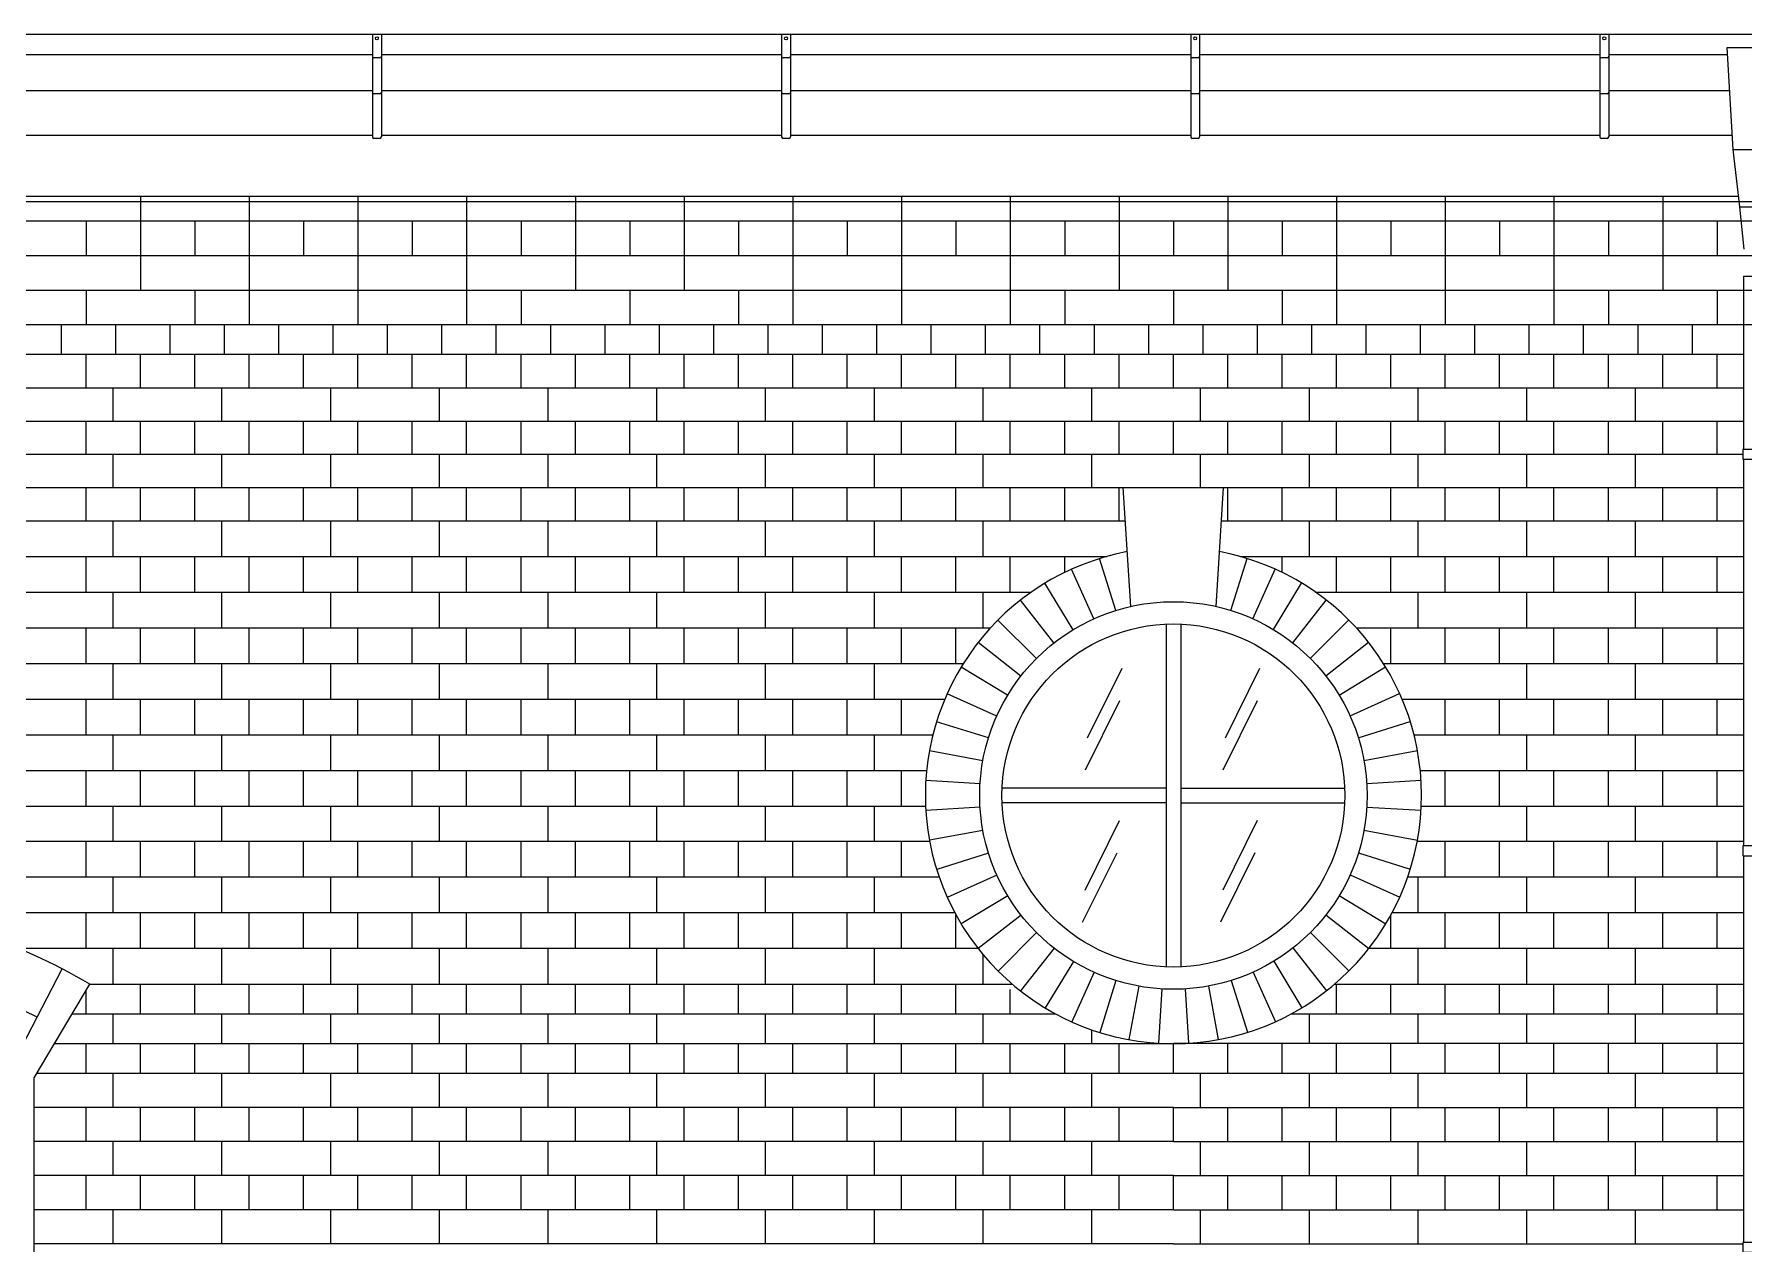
# Model space of a CAD drawing. Extents: x 138805 to 172445, y -129942 to -106182.
# Drawn here: x 159675 to 163134, y -118910 to -116463 of the extents above; entities that cross this region are included whole.
import ezdxf

# ---------------------------------------------------------------- set-up
doc = ezdxf.new("R2010")
doc.units = 0
doc.header["$LTSCALE"] = 50
doc.header["$MEASUREMENT"] = 0
for name, color, linetype in [('ele-3', 6, 'CONTINUOUS'), ('h', 5, 'CONTINUOUS'), ('HAT', 5, 'CONTINUOUS'), ('HATCH', 5, 'CONTINUOUS'), ('W-1', 3, 'CONTINUOUS'), ('WID', 4, 'CONTINUOUS')]:
    doc.layers.add(name, color=color, linetype=linetype)

msp = doc.modelspace()

# ---------------------------------------------------------------- linework, layer by layer
at = {"layer": 'ele-3'}
for p, q in [((163133.4, -116952.4), (163133.4, -117302.9)), ((163133.4, -116952.4), (163208.4, -116952.4)), ((157030.3, -117178.5), (163133.4, -117178.5)), ((157030.3, -117245.7), (163133.4, -117245.7)), ((157030.3, -117312.9), (163133.4, -117312.9)), ((163133.4, -117322.9), (163133.4, -118104.8)), ((157030.3, -117380.1), (161878.7, -117380.1)), ((162081.9, -117380.1), (163133.4, -117380.1)), ((157030.3, -117447.3), (161883.1, -117447.3)), ((162077.6, -117447.3), (163133.4, -117447.3)), ((163133.4, -118124.8), (163133.4, -118906.8)), ((159787.9, -118384.7), (161654.7, -118384.7)), ((162306, -118384.7), (163133.4, -118384.7)), ((159752.2, -118444.7), (161742.4, -118444.7)), ((162218.3, -118444.7), (163133.4, -118444.7)), ((159716.4, -118504.7), (161980.3, -118504.7)), ((163133.4, -118504.7), (161980.3, -118504.7)), ((159680.7, -118564.7), (161980.3, -118564.7)), ((161980.3, -118564.7), (163133.4, -118564.7))]:
    msp.add_line(p, q, dxfattribs=at)
for points in [[(159730.3, -117111.3), (159730.3, -117051.3)], [(159840.3, -117111.3), (159840.3, -117051.3)], [(159950.3, -117111.3), (159950.3, -117051.3)], [(160060.3, -117111.3), (160060.3, -117051.3)], [(160170.3, -117111.3), (160170.3, -117051.3)], [(160280.3, -117111.3), (160280.3, -117051.3)], [(160390.3, -117111.3), (160390.3, -117051.3)], [(160500.3, -117111.3), (160500.3, -117051.3)], [(160610.3, -117111.3), (160610.3, -117051.3)], [(160720.3, -117111.3), (160720.3, -117051.3)], [(160830.3, -117111.3), (160830.3, -117051.3)], [(160940.3, -117111.3), (160940.3, -117051.3)], [(161050.3, -117111.3), (161050.3, -117051.3)], [(161160.3, -117111.3), (161160.3, -117051.3)], [(161270.3, -117111.3), (161270.3, -117051.3)], [(161380.3, -117111.3), (161380.3, -117051.3)], [(161490.3, -117111.3), (161490.3, -117051.3)], [(161600.3, -117111.3), (161600.3, -117051.3)], [(161710.3, -117111.3), (161710.3, -117051.3)], [(161820.3, -117111.3), (161820.3, -117051.3)], [(161930.3, -117111.3), (161930.3, -117051.3)], [(162040.3, -117111.3), (162040.3, -117051.3)], [(162150.3, -117111.3), (162150.3, -117051.3)], [(162260.3, -117111.3), (162260.3, -117051.3)], [(162370.3, -117111.3), (162370.3, -117051.3)], [(162480.3, -117111.3), (162480.3, -117051.3)], [(162590.3, -117111.3), (162590.3, -117051.3)], [(162700.3, -117111.3), (162700.3, -117051.3)], [(162810.3, -117111.3), (162810.3, -117051.3)], [(162920.3, -117111.3), (162920.3, -117051.3)], [(163030.3, -117111.3), (163030.3, -117051.3)], [(159780.3, -117178.5), (159780.3, -117111.3)], [(159890.3, -117178.5), (159890.3, -117111.3)], [(160000.3, -117178.5), (160000.3, -117111.3)], [(160110.3, -117178.5), (160110.3, -117111.3)], [(160220.3, -117178.5), (160220.3, -117111.3)], [(160330.3, -117178.5), (160330.3, -117111.3)], [(160440.3, -117178.5), (160440.3, -117111.3)], [(160550.3, -117178.5), (160550.3, -117111.3)], [(160660.3, -117178.5), (160660.3, -117111.3)], [(160770.3, -117178.5), (160770.3, -117111.3)], [(160880.3, -117178.5), (160880.3, -117111.3)], [(160990.3, -117178.5), (160990.3, -117111.3)], [(161100.3, -117178.5), (161100.3, -117111.3)], [(161210.3, -117178.5), (161210.3, -117111.3)], [(161320.3, -117178.5), (161320.3, -117111.3)], [(161430.3, -117178.5), (161430.3, -117111.3)], [(161540.3, -117178.5), (161540.3, -117111.3)], [(161650.3, -117178.5), (161650.3, -117111.3)], [(161760.3, -117178.5), (161760.3, -117111.3)], [(161870.3, -117178.5), (161870.3, -117111.3)], [(161980.3, -117178.5), (161980.3, -117111.3)], [(162090.3, -117178.5), (162090.3, -117111.3)], [(162200.3, -117178.5), (162200.3, -117111.3)], [(162310.3, -117178.5), (162310.3, -117111.3)], [(162420.3, -117178.5), (162420.3, -117111.3)], [(162530.3, -117178.5), (162530.3, -117111.3)], [(162640.3, -117178.5), (162640.3, -117111.3)], [(162750.3, -117178.5), (162750.3, -117111.3)], [(162860.3, -117178.5), (162860.3, -117111.3)], [(162970.3, -117178.5), (162970.3, -117111.3)], [(163080.3, -117178.5), (163080.3, -117111.3)], [(159835.3, -117245.7), (159835.3, -117178.5)], [(160055.3, -117245.7), (160055.3, -117178.5)], [(160275.3, -117245.7), (160275.3, -117178.5)], [(160495.3, -117245.7), (160495.3, -117178.5)], [(160715.3, -117245.7), (160715.3, -117178.5)], [(160935.3, -117245.7), (160935.3, -117178.5)], [(161155.3, -117245.7), (161155.3, -117178.5)], [(161375.3, -117245.7), (161375.3, -117178.5)], [(161595.3, -117245.7), (161595.3, -117178.5)], [(161815.3, -117245.7), (161815.3, -117178.5)], [(162035.3, -117245.7), (162035.3, -117178.5)], [(162255.3, -117245.7), (162255.3, -117178.5)], [(162475.3, -117245.7), (162475.3, -117178.5)], [(162695.3, -117245.7), (162695.3, -117178.5)], [(162915.3, -117245.7), (162915.3, -117178.5)], [(159780.3, -117312.9), (159780.3, -117245.7)], [(159890.3, -117312.9), (159890.3, -117245.7)], [(160000.3, -117312.9), (160000.3, -117245.7)], [(160110.3, -117312.9), (160110.3, -117245.7)], [(160220.3, -117312.9), (160220.3, -117245.7)], [(160330.3, -117312.9), (160330.3, -117245.7)], [(160440.3, -117312.9), (160440.3, -117245.7)], [(160550.3, -117312.9), (160550.3, -117245.7)], [(160660.3, -117312.9), (160660.3, -117245.7)], [(160770.3, -117312.9), (160770.3, -117245.7)], [(160880.3, -117312.9), (160880.3, -117245.7)], [(160990.3, -117312.9), (160990.3, -117245.7)], [(161100.3, -117312.9), (161100.3, -117245.7)], [(161210.3, -117312.9), (161210.3, -117245.7)], [(161320.3, -117312.9), (161320.3, -117245.7)], [(161430.3, -117312.9), (161430.3, -117245.7)], [(161540.3, -117312.9), (161540.3, -117245.7)], [(161650.3, -117312.9), (161650.3, -117245.7)], [(161760.3, -117312.9), (161760.3, -117245.7)], [(161870.3, -117312.9), (161870.3, -117245.7)], [(161980.3, -117312.9), (161980.3, -117245.7)], [(162090.3, -117312.9), (162090.3, -117245.7)], [(162200.3, -117312.9), (162200.3, -117245.7)], [(162310.3, -117312.9), (162310.3, -117245.7)], [(162420.3, -117312.9), (162420.3, -117245.7)], [(162530.3, -117312.9), (162530.3, -117245.7)], [(162640.3, -117312.9), (162640.3, -117245.7)], [(162750.3, -117312.9), (162750.3, -117245.7)], [(162860.3, -117312.9), (162860.3, -117245.7)], [(162970.3, -117312.9), (162970.3, -117245.7)], [(163080.3, -117312.9), (163080.3, -117245.7)], [(159835.3, -117380.1), (159835.3, -117312.9)], [(160055.3, -117380.1), (160055.3, -117312.9)], [(160275.3, -117380.1), (160275.3, -117312.9)], [(160495.3, -117380.1), (160495.3, -117312.9)], [(160715.3, -117380.1), (160715.3, -117312.9)], [(160935.3, -117380.1), (160935.3, -117312.9)], [(161155.3, -117380.1), (161155.3, -117312.9)], [(161375.3, -117380.1), (161375.3, -117312.9)], [(161595.3, -117380.1), (161595.3, -117312.9)], [(161815.3, -117380.1), (161815.3, -117312.9)], [(162035.3, -117380.1), (162035.3, -117312.9)], [(162255.3, -117380.1), (162255.3, -117312.9)], [(162475.3, -117380.1), (162475.3, -117312.9)], [(162695.3, -117380.1), (162695.3, -117312.9)], [(162915.3, -117380.1), (162915.3, -117312.9)], [(159780.3, -117447.3), (159780.3, -117380.1)], [(159890.3, -117447.3), (159890.3, -117380.1)], [(160000.3, -117447.3), (160000.3, -117380.1)], [(160110.3, -117447.3), (160110.3, -117380.1)], [(160220.3, -117447.3), (160220.3, -117380.1)], [(160330.3, -117447.3), (160330.3, -117380.1)], [(160440.3, -117447.3), (160440.3, -117380.1)], [(160550.3, -117447.3), (160550.3, -117380.1)], [(160660.3, -117447.3), (160660.3, -117380.1)], [(160770.3, -117447.3), (160770.3, -117380.1)], [(160880.3, -117447.3), (160880.3, -117380.1)], [(160990.3, -117447.3), (160990.3, -117380.1)], [(161100.3, -117447.3), (161100.3, -117380.1)], [(161210.3, -117447.3), (161210.3, -117380.1)], [(161320.3, -117447.3), (161320.3, -117380.1)], [(161430.3, -117447.3), (161430.3, -117380.1)], [(161540.3, -117447.3), (161540.3, -117380.1)], [(161650.3, -117447.3), (161650.3, -117380.1)], [(161760.3, -117447.3), (161760.3, -117380.1)], [(161870.3, -117447.3), (161870.3, -117380.1)], [(162090.3, -117447.3), (162090.3, -117380.1)], [(162200.3, -117447.3), (162200.3, -117380.1)], [(162310.3, -117447.3), (162310.3, -117380.1)], [(162420.3, -117447.3), (162420.3, -117380.1)], [(162530.3, -117447.3), (162530.3, -117380.1)], [(162640.3, -117447.3), (162640.3, -117380.1)], [(162750.3, -117447.3), (162750.3, -117380.1)], [(162860.3, -117447.3), (162860.3, -117380.1)], [(162970.3, -117447.3), (162970.3, -117380.1)], [(163080.3, -117447.3), (163080.3, -117380.1)], [(159780.3, -118444.7), (159780.3, -118397.4)], [(159890.3, -118444.7), (159890.3, -118384.7)], [(160000.3, -118444.7), (160000.3, -118384.7)], [(160110.3, -118444.7), (160110.3, -118384.7)], [(160220.3, -118444.7), (160220.3, -118384.7)], [(160330.3, -118444.7), (160330.3, -118384.7)], [(160440.3, -118444.7), (160440.3, -118384.7)], [(160550.3, -118444.7), (160550.3, -118384.7)], [(160660.3, -118444.7), (160660.3, -118384.7)], [(160770.3, -118444.7), (160770.3, -118384.7)], [(160880.3, -118444.7), (160880.3, -118384.7)], [(160990.3, -118444.7), (160990.3, -118384.7)], [(161100.3, -118444.7), (161100.3, -118384.7)], [(161210.3, -118444.7), (161210.3, -118384.7)], [(161320.3, -118444.7), (161320.3, -118384.7)], [(161430.3, -118444.7), (161430.3, -118384.7)], [(161540.3, -118444.7), (161540.3, -118384.7)], [(161650.3, -118444.7), (161650.3, -118395.2)], [(162310.3, -118444.7), (162310.3, -118384.7)], [(162420.3, -118444.7), (162420.3, -118384.7)], [(162530.3, -118444.7), (162530.3, -118384.7)], [(162640.3, -118444.7), (162640.3, -118384.7)], [(162750.3, -118444.7), (162750.3, -118384.7)], [(162860.3, -118444.7), (162860.3, -118384.7)], [(162970.3, -118444.7), (162970.3, -118384.7)], [(163080.3, -118444.7), (163080.3, -118384.7)], [(159835.3, -118504.7), (159835.3, -118444.7)], [(160055.3, -118504.7), (160055.3, -118444.7)], [(160275.3, -118504.7), (160275.3, -118444.7)], [(160495.3, -118504.7), (160495.3, -118444.7)], [(160715.3, -118504.7), (160715.3, -118444.7)], [(160935.3, -118504.7), (160935.3, -118444.7)], [(161155.3, -118504.7), (161155.3, -118444.7)], [(161375.3, -118504.7), (161375.3, -118444.7)], [(161595.3, -118504.7), (161595.3, -118444.7)], [(162255.3, -118504.7), (162255.3, -118444.7)], [(162475.3, -118504.7), (162475.3, -118444.7)], [(162695.3, -118504.7), (162695.3, -118444.7)], [(162915.3, -118504.7), (162915.3, -118444.7)], [(159780.3, -118564.7), (159780.3, -118504.7)], [(159890.3, -118564.7), (159890.3, -118504.7)], [(160000.3, -118564.7), (160000.3, -118504.7)], [(160110.3, -118564.7), (160110.3, -118504.7)], [(160220.3, -118564.7), (160220.3, -118504.7)], [(160330.3, -118564.7), (160330.3, -118504.7)], [(160440.3, -118564.7), (160440.3, -118504.7)], [(160550.3, -118564.7), (160550.3, -118504.7)], [(160660.3, -118564.7), (160660.3, -118504.7)], [(160770.3, -118564.7), (160770.3, -118504.7)], [(160880.3, -118564.7), (160880.3, -118504.7)], [(160990.3, -118564.7), (160990.3, -118504.7)], [(161100.3, -118564.7), (161100.3, -118504.7)], [(161210.3, -118564.7), (161210.3, -118504.7)], [(161320.3, -118564.7), (161320.3, -118504.7)], [(161430.3, -118564.7), (161430.3, -118504.7)], [(161540.3, -118564.7), (161540.3, -118504.7)], [(161650.3, -118564.7), (161650.3, -118504.7)], [(161760.3, -118564.7), (161760.3, -118504.7)], [(161815.3, -118504.7), (161815.3, -118476.8)], [(161870.3, -118564.7), (161870.3, -118504.7)], [(161980.3, -118564.7), (161980.3, -118504.7)], [(162035.3, -118504.7), (162035.3, -118502)], [(162090.3, -118564.7), (162090.3, -118504.7)], [(162090.3, -118564.7), (162090.3, -118504.7)], [(162200.3, -118564.7), (162200.3, -118504.7)], [(162310.3, -118564.7), (162310.3, -118504.7)], [(162420.3, -118564.7), (162420.3, -118504.7)], [(162530.3, -118564.7), (162530.3, -118504.7)], [(162640.3, -118564.7), (162640.3, -118504.7)], [(162750.3, -118564.7), (162750.3, -118504.7)], [(162860.3, -118564.7), (162860.3, -118504.7)], [(162970.3, -118564.7), (162970.3, -118504.7)], [(163080.3, -118564.7), (163080.3, -118504.7)]]:
    msp.add_lwpolyline(points, dxfattribs=at)
msp.add_arc((161980.3, -118002.9), 501.9, 100.7119, 79.2881, dxfattribs=at)
at = {"layer": 'h'}
for p, q in [((163289, -116841.3), (157030.3, -116841.3)), ((163297.4, -116911.3), (157030.3, -116911.3)), ((163292.8, -116981.3), (157030.3, -116981.3)), ((157030.3, -117519.4), (161845.5, -117519.4)), ((162115.2, -117519.4), (163133.4, -117519.4)), ((157030.3, -117591.5), (161692.8, -117591.5)), ((162267.9, -117591.5), (163133.4, -117591.5)), ((157030.3, -117663.6), (161610.4, -117663.6)), ((162350.2, -117663.6), (163133.4, -117663.6)), ((157030.3, -117735.7), (161555.4, -117735.7)), ((162405.2, -117735.7), (163133.4, -117735.7)), ((161875.7, -117746.4), (161806.1, -117887.1)), ((162154.6, -117746.4), (162085, -117887.1)), ((157030.3, -117807.9), (161517.9, -117807.9)), ((161870.9, -117811.2), (161801.4, -117951.9)), ((162149.8, -117811.2), (162080.3, -117951.9)), ((162442.8, -117807.9), (163133.4, -117807.9)), ((157030.3, -117880), (161493.7, -117880)), ((157030.3, -117880), (161433.3, -117880)), ((162466.9, -117880), (163133.4, -117880)), ((162527.4, -117880), (163133.4, -117880)), ((157030.3, -117952.1), (161481, -117952.1)), ((157030.3, -117952.1), (161428.5, -117952.1)), ((162479.6, -117952.1), (163133.4, -117952.1)), ((162532.2, -117952.1), (163133.4, -117952.1)), ((157030.3, -118024.2), (161478.9, -118024.2)), ((157030.3, -118024.2), (161433.1, -118024.2)), ((161801.4, -118194.5), (161870.9, -118053.8)), ((162149.8, -118053.8), (162080.3, -118194.5)), ((162481.8, -118024.2), (163133.4, -118024.2)), ((162527.6, -118024.2), (163133.4, -118024.2)), ((161487.2, -118096.3), (159315.1, -118096.3)), ((161796.6, -118259.3), (161866.2, -118118.6)), ((162145.1, -118118.6), (162075.5, -118259.3)), ((163133.4, -118096.3), (162473.4, -118096.3)), ((161506.5, -118168.4), (159310.5, -118168.4)), ((163133.4, -118168.4), (162454.1, -118168.4)), ((161538.3, -118240.5), (159397.8, -118240.5)), ((163133.4, -118240.5), (162422.4, -118240.5)), ((161585.5, -118312.6), (159644.8, -118312.6)), ((163133.4, -118312.6), (162375.2, -118312.6)), ((159631, -118549), (159732.2, -118353.7)), ((159681.6, -118451.3), (159630.1, -118426.2)), ((161980.3, -118633.7), (159675.3, -118633.7)), ((161980.3, -118633.7), (163133.4, -118633.7)), ((161980.3, -118702.7), (159675.3, -118702.7)), ((161980.3, -118702.7), (163133.4, -118702.7)), ((161980.3, -118771.6), (159675.3, -118771.6)), ((161980.3, -118771.6), (163133.4, -118771.6)), ((161980.3, -118840.6), (159675.3, -118840.6)), ((161980.3, -118840.6), (163133.4, -118840.6)), ((161980.3, -118909.6), (159675.3, -118909.6)), ((161980.3, -118909.6), (163133.4, -118909.6))]:
    msp.add_line(p, q, dxfattribs=at)
for points in [[(159890.3, -116791.3), (159890.3, -116841.3)], [(160110.3, -116791.3), (160110.3, -116841.3)], [(160330.3, -116791.3), (160330.3, -116841.3)], [(160550.3, -116791.3), (160550.3, -116841.3)], [(160770.3, -116791.3), (160770.3, -116841.3)], [(160990.3, -116791.3), (160990.3, -116841.3)], [(161210.3, -116791.3), (161210.3, -116841.3)], [(161430.3, -116791.3), (161430.3, -116841.3)], [(161650.3, -116791.3), (161650.3, -116841.3)], [(161870.3, -116791.3), (161870.3, -116841.3)], [(162090.3, -116791.3), (162090.3, -116841.3)], [(162310.3, -116791.3), (162310.3, -116841.3)], [(162530.3, -116791.3), (162530.3, -116841.3)], [(162750.3, -116791.3), (162750.3, -116841.3)], [(162970.3, -116791.3), (162970.3, -116841.3)], [(159780.3, -116841.3), (159780.3, -116911.3)], [(159890.3, -116841.3), (159890.3, -116911.3)], [(160000.3, -116841.3), (160000.3, -116911.3)], [(160110.3, -116841.3), (160110.3, -116911.3)], [(160220.3, -116841.3), (160220.3, -116911.3)], [(160330.3, -116841.3), (160330.3, -116911.3)], [(160440.3, -116841.3), (160440.3, -116911.3)], [(160550.3, -116841.3), (160550.3, -116911.3)], [(160660.3, -116841.3), (160660.3, -116911.3)], [(160770.3, -116841.3), (160770.3, -116911.3)], [(160880.3, -116841.3), (160880.3, -116911.3)], [(160990.3, -116841.3), (160990.3, -116911.3)], [(161100.3, -116841.3), (161100.3, -116911.3)], [(161210.3, -116841.3), (161210.3, -116911.3)], [(161320.3, -116841.3), (161320.3, -116911.3)], [(161430.3, -116841.3), (161430.3, -116911.3)], [(161540.3, -116841.3), (161540.3, -116911.3)], [(161650.3, -116841.3), (161650.3, -116911.3)], [(161760.3, -116841.3), (161760.3, -116911.3)], [(161870.3, -116841.3), (161870.3, -116911.3)], [(161980.3, -116841.3), (161980.3, -116911.3)], [(162090.3, -116841.3), (162090.3, -116911.3)], [(162200.3, -116841.3), (162200.3, -116911.3)], [(162310.3, -116841.3), (162310.3, -116911.3)], [(162420.3, -116841.3), (162420.3, -116911.3)], [(162530.3, -116841.3), (162530.3, -116911.3)], [(162640.3, -116841.3), (162640.3, -116911.3)], [(162750.3, -116841.3), (162750.3, -116911.3)], [(162860.3, -116841.3), (162860.3, -116911.3)], [(162970.3, -116841.3), (162970.3, -116911.3)], [(163080.3, -116841.3), (163080.3, -116911.3)], [(159890.3, -116911.3), (159890.3, -116981.3)], [(160110.3, -116911.3), (160110.3, -116981.3)], [(160330.3, -116911.3), (160330.3, -116981.3)], [(160550.3, -116911.3), (160550.3, -116981.3)], [(160770.3, -116911.3), (160770.3, -116981.3)], [(160990.3, -116911.3), (160990.3, -116981.3)], [(161210.3, -116911.3), (161210.3, -116981.3)], [(161430.3, -116911.3), (161430.3, -116981.3)], [(161650.3, -116911.3), (161650.3, -116981.3)], [(161870.3, -116911.3), (161870.3, -116981.3)], [(162090.3, -116911.3), (162090.3, -116981.3)], [(162310.3, -116911.3), (162310.3, -116981.3)], [(162530.3, -116911.3), (162530.3, -116981.3)], [(162750.3, -116911.3), (162750.3, -116981.3)], [(162970.3, -116911.3), (162970.3, -116981.3)], [(159780.3, -116981.3), (159780.3, -117051.3)], [(160000.3, -116981.3), (160000.3, -117051.3)], [(160110.3, -116981.3), (160110.3, -117051.3)], [(160330.3, -116981.3), (160330.3, -117051.3)], [(160550.3, -116981.3), (160550.3, -117051.3)], [(160660.3, -116981.3), (160660.3, -117051.3)], [(160880.3, -116981.3), (160880.3, -117051.3)], [(161100.3, -116981.3), (161100.3, -117051.3)], [(161210.3, -116981.3), (161210.3, -117051.3)], [(161430.3, -116981.3), (161430.3, -117051.3)], [(161650.3, -116981.3), (161650.3, -117051.3)], [(161760.3, -116981.3), (161760.3, -117051.3)], [(161980.3, -116981.3), (161980.3, -117051.3)], [(162200.3, -116981.3), (162200.3, -117051.3)], [(162310.3, -116981.3), (162310.3, -117051.3)], [(162530.3, -116981.3), (162530.3, -117051.3)], [(162750.3, -116981.3), (162750.3, -117051.3)], [(162860.3, -116981.3), (162860.3, -117051.3)], [(163080.3, -116981.3), (163080.3, -117051.3)], [(159835.3, -117519.4), (159835.3, -117447.3)], [(160055.3, -117519.4), (160055.3, -117447.3)], [(160275.3, -117519.4), (160275.3, -117447.3)], [(160495.3, -117519.4), (160495.3, -117447.3)], [(160715.3, -117519.4), (160715.3, -117447.3)], [(160935.3, -117519.4), (160935.3, -117447.3)], [(161155.3, -117519.4), (161155.3, -117447.3)], [(161375.3, -117519.4), (161375.3, -117447.3)], [(161595.3, -117519.4), (161595.3, -117447.3)], [(162255.3, -117519.4), (162255.3, -117447.3)], [(162475.3, -117519.4), (162475.3, -117447.3)], [(162695.3, -117519.4), (162695.3, -117447.3)], [(162915.3, -117519.4), (162915.3, -117447.3)], [(159780.3, -117591.5), (159780.3, -117519.4)], [(159890.3, -117591.5), (159890.3, -117519.4)], [(160000.3, -117591.5), (160000.3, -117519.4)], [(160110.3, -117591.5), (160110.3, -117519.4)], [(160220.3, -117591.5), (160220.3, -117519.4)], [(160330.3, -117591.5), (160330.3, -117519.4)], [(160440.3, -117591.5), (160440.3, -117519.4)], [(160550.3, -117591.5), (160550.3, -117519.4)], [(160660.3, -117591.5), (160660.3, -117519.4)], [(160770.3, -117591.5), (160770.3, -117519.4)], [(160880.3, -117591.5), (160880.3, -117519.4)], [(160990.3, -117591.5), (160990.3, -117519.4)], [(161100.3, -117591.5), (161100.3, -117519.4)], [(161210.3, -117591.5), (161210.3, -117519.4)], [(161320.3, -117591.5), (161320.3, -117519.4)], [(161430.3, -117591.5), (161430.3, -117519.4)], [(161540.3, -117591.5), (161540.3, -117519.4)], [(161650.3, -117591.5), (161650.3, -117519.4)], [(161760.3, -117551.8), (161760.3, -117519.4)], [(161863.5, -117628.8), (161830.7, -117523.8)], [(162096.7, -117628.6), (162129.3, -117523.6)], [(162200.3, -117551.8), (162200.3, -117519.4)], [(162310.3, -117591.5), (162310.3, -117519.4)], [(162420.3, -117591.5), (162420.3, -117519.4)], [(162530.3, -117591.5), (162530.3, -117519.4)], [(162640.3, -117591.5), (162640.3, -117519.4)], [(162750.3, -117591.5), (162750.3, -117519.4)], [(162860.3, -117591.5), (162860.3, -117519.4)], [(162970.3, -117591.5), (162970.3, -117519.4)], [(163080.3, -117591.5), (163080.3, -117519.4)], [(161819.3, -117645.6), (161774.1, -117545.3)], [(162140.9, -117645.4), (162186, -117545)], [(159835.3, -117663.6), (159835.3, -117591.5)], [(160055.3, -117663.6), (160055.3, -117591.5)], [(160275.3, -117663.6), (160275.3, -117591.5)], [(160495.3, -117663.6), (160495.3, -117591.5)], [(160715.3, -117663.6), (160715.3, -117591.5)], [(160935.3, -117663.6), (160935.3, -117591.5)], [(161155.3, -117663.6), (161155.3, -117591.5)], [(161375.3, -117663.6), (161375.3, -117591.5)], [(161595.3, -117663.6), (161595.3, -117591.5)], [(161777.4, -117667.6), (161720.4, -117573.5)], [(162182.8, -117667.3), (162239.7, -117573.2)], [(162475.3, -117663.6), (162475.3, -117591.5)], [(162695.3, -117663.6), (162695.3, -117591.5)], [(162915.3, -117663.6), (162915.3, -117591.5)], [(161738.4, -117694.5), (161670.6, -117608)], [(162221.8, -117694.2), (162289.6, -117607.6)], [(159780.3, -117735.7), (159780.3, -117663.6)], [(159890.3, -117735.7), (159890.3, -117663.6)], [(160000.3, -117735.7), (160000.3, -117663.6)], [(160110.3, -117735.7), (160110.3, -117663.6)], [(160220.3, -117735.7), (160220.3, -117663.6)], [(160330.3, -117735.7), (160330.3, -117663.6)], [(160440.3, -117735.7), (160440.3, -117663.6)], [(160550.3, -117735.7), (160550.3, -117663.6)], [(160660.3, -117735.7), (160660.3, -117663.6)], [(160770.3, -117735.7), (160770.3, -117663.6)], [(160880.3, -117735.7), (160880.3, -117663.6)], [(160990.3, -117735.7), (160990.3, -117663.6)], [(161100.3, -117735.7), (161100.3, -117663.6)], [(161210.3, -117735.7), (161210.3, -117663.6)], [(161320.3, -117735.7), (161320.3, -117663.6)], [(161430.3, -117735.7), (161430.3, -117663.6)], [(161540.3, -117735.7), (161540.3, -117663.6)], [(161703, -117725.9), (161625.2, -117648.2)], [(162257.3, -117725.6), (162335, -117647.7)], [(162420.3, -117735.7), (162420.3, -117663.6)], [(162530.3, -117735.7), (162530.3, -117663.6)], [(162640.3, -117735.7), (162640.3, -117663.6)], [(162750.3, -117735.7), (162750.3, -117663.6)], [(162860.3, -117735.7), (162860.3, -117663.6)], [(162970.3, -117735.7), (162970.3, -117663.6)], [(163080.3, -117735.7), (163080.3, -117663.6)], [(161671.7, -117761.4), (161585.1, -117693.6)], [(162288.7, -117761), (162375.2, -117693.1)], [(159835.3, -117807.9), (159835.3, -117735.7)], [(160055.3, -117807.9), (160055.3, -117735.7)], [(160275.3, -117807.9), (160275.3, -117735.7)], [(160495.3, -117807.9), (160495.3, -117735.7)], [(160715.3, -117807.9), (160715.3, -117735.7)], [(160935.3, -117807.9), (160935.3, -117735.7)], [(161155.3, -117807.9), (161155.3, -117735.7)], [(161375.3, -117807.9), (161375.3, -117735.7)], [(161644.8, -117800.3), (161550.7, -117743.5)], [(162315.6, -117799.9), (162409.7, -117742.9)], [(162695.3, -117807.9), (162695.3, -117735.7)], [(162915.3, -117807.9), (162915.3, -117735.7)], [(159780.3, -117880), (159780.3, -117807.9)], [(159890.3, -117880), (159890.3, -117807.9)], [(160000.3, -117880), (160000.3, -117807.9)], [(160110.3, -117880), (160110.3, -117807.9)], [(160220.3, -117880), (160220.3, -117807.9)], [(160330.3, -117880), (160330.3, -117807.9)], [(160440.3, -117880), (160440.3, -117807.9)], [(160550.3, -117880), (160550.3, -117807.9)], [(160660.3, -117880), (160660.3, -117807.9)], [(160770.3, -117880), (160770.3, -117807.9)], [(160880.3, -117880), (160880.3, -117807.9)], [(160990.3, -117880), (160990.3, -117807.9)], [(161100.3, -117880), (161100.3, -117807.9)], [(161210.3, -117880), (161210.3, -117807.9)], [(161320.3, -117880), (161320.3, -117807.9)], [(161430.3, -117880), (161430.3, -117807.9)], [(161622.9, -117842.3), (161522.5, -117797.2)], [(162337.6, -117841.8), (162437.9, -117796.6)], [(162530.3, -117880), (162530.3, -117807.9)], [(162640.3, -117880), (162640.3, -117807.9)], [(162750.3, -117880), (162750.3, -117807.9)], [(162860.3, -117880), (162860.3, -117807.9)], [(162970.3, -117880), (162970.3, -117807.9)], [(163080.3, -117880), (163080.3, -117807.9)], [(159835.3, -117952.1), (159835.3, -117880)], [(160055.3, -117952.1), (160055.3, -117880)], [(160275.3, -117952.1), (160275.3, -117880)], [(160495.3, -117952.1), (160495.3, -117880)], [(160715.3, -117952.1), (160715.3, -117880)], [(160935.3, -117952.1), (160935.3, -117880)], [(161155.3, -117952.1), (161155.3, -117880)], [(161375.3, -117952.1), (161375.3, -117880)], [(161606.1, -117886.5), (161501.1, -117853.9)], [(162354.4, -117886), (162459.4, -117853.2)], [(162695.3, -117952.1), (162695.3, -117880)], [(162915.3, -117952.1), (162915.3, -117880)], [(161594.8, -117932.5), (161486.6, -117912.7)], [(162365.8, -117932), (162473.9, -117912.1)], [(159780.3, -118024.2), (159780.3, -117952.1)], [(159890.3, -118024.2), (159890.3, -117952.1)], [(160000.3, -118024.2), (160000.3, -117952.1)], [(160110.3, -118024.2), (160110.3, -117952.1)], [(160220.3, -118024.2), (160220.3, -117952.1)], [(160330.3, -118024.2), (160330.3, -117952.1)], [(160440.3, -118024.2), (160440.3, -117952.1)], [(160550.3, -118024.2), (160550.3, -117952.1)], [(160660.3, -118024.2), (160660.3, -117952.1)], [(160770.3, -118024.2), (160770.3, -117952.1)], [(160880.3, -118024.2), (160880.3, -117952.1)], [(160990.3, -118024.2), (160990.3, -117952.1)], [(161100.3, -118024.2), (161100.3, -117952.1)], [(161210.3, -118024.2), (161210.3, -117952.1)], [(161320.3, -118024.2), (161320.3, -117952.1)], [(161430.3, -118024.2), (161430.3, -117952.1)], [(161589.2, -117979.5), (161479.4, -117972.9)], [(162371.5, -117978.9), (162481.3, -117972.2)], [(162530.3, -118024.2), (162530.3, -117952.1)], [(162640.3, -118024.2), (162640.3, -117952.1)], [(162750.3, -118024.2), (162750.3, -117952.1)], [(162860.3, -118024.2), (162860.3, -117952.1)], [(162970.3, -118024.2), (162970.3, -117952.1)], [(163080.3, -118024.2), (163080.3, -117952.1)], [(159835.3, -118096.3), (159835.3, -118024.2)], [(160055.3, -118096.3), (160055.3, -118024.2)], [(160275.3, -118096.3), (160275.3, -118024.2)], [(160495.3, -118096.3), (160495.3, -118024.2)], [(160715.3, -118096.3), (160715.3, -118024.2)], [(160935.3, -118096.3), (160935.3, -118024.2)], [(161155.3, -118096.3), (161155.3, -118024.2)], [(161375.3, -118096.3), (161375.3, -118024.2)], [(161589.2, -118026.8), (161479.4, -118033.5)], [(162371.5, -118026.2), (162481.3, -118032.8)], [(162695.3, -118096.3), (162695.3, -118024.2)], [(162915.3, -118096.3), (162915.3, -118024.2)], [(161594.9, -118073.7), (161486.7, -118093.6)], [(162365.8, -118073.2), (162474.1, -118093)], [(159780.3, -118168.4), (159780.3, -118096.3)], [(159890.3, -118168.4), (159890.3, -118096.3)], [(160000.3, -118168.4), (160000.3, -118096.3)], [(160110.3, -118168.4), (160110.3, -118096.3)], [(160220.3, -118168.4), (160220.3, -118096.3)], [(160330.3, -118168.4), (160330.3, -118096.3)], [(160440.3, -118168.4), (160440.3, -118096.3)], [(160550.3, -118168.4), (160550.3, -118096.3)], [(160660.3, -118168.4), (160660.3, -118096.3)], [(160770.3, -118168.4), (160770.3, -118096.3)], [(160880.3, -118168.4), (160880.3, -118096.3)], [(160990.3, -118168.4), (160990.3, -118096.3)], [(161100.3, -118168.4), (161100.3, -118096.3)], [(161210.3, -118168.4), (161210.3, -118096.3)], [(161320.3, -118168.4), (161320.3, -118096.3)], [(161430.3, -118168.4), (161430.3, -118096.3)], [(161606.3, -118119.7), (161501.3, -118152.5)], [(162354.6, -118119.2), (162459.6, -118151.8)], [(162530.3, -118168.4), (162530.3, -118096.3)], [(162640.3, -118168.4), (162640.3, -118096.3)], [(162750.3, -118168.4), (162750.3, -118096.3)], [(162860.3, -118168.4), (162860.3, -118096.3)], [(162970.3, -118168.4), (162970.3, -118096.3)], [(163080.3, -118168.4), (163080.3, -118096.3)], [(159835.3, -118240.5), (159835.3, -118168.4)], [(160055.3, -118240.5), (160055.3, -118168.4)], [(160275.3, -118240.5), (160275.3, -118168.4)], [(160495.3, -118240.5), (160495.3, -118168.4)], [(160715.3, -118240.5), (160715.3, -118168.4)], [(160935.3, -118240.5), (160935.3, -118168.4)], [(161155.3, -118240.5), (161155.3, -118168.4)], [(161375.3, -118240.5), (161375.3, -118168.4)], [(161623.1, -118163.9), (161522.8, -118209.1)], [(162337.8, -118163.4), (162438.1, -118208.5)], [(162475.3, -118240.5), (162475.3, -118168.4)], [(162695.3, -118240.5), (162695.3, -118168.4)], [(162915.3, -118240.5), (162915.3, -118168.4)], [(161645.1, -118205.8), (161551, -118262.8)], [(162315.8, -118205.4), (162410, -118262.2)], [(159780.3, -118312.6), (159780.3, -118240.5)], [(159890.3, -118312.6), (159890.3, -118240.5)], [(160000.3, -118312.6), (160000.3, -118240.5)], [(160110.3, -118312.6), (160110.3, -118240.5)], [(160220.3, -118312.6), (160220.3, -118240.5)], [(160330.3, -118312.6), (160330.3, -118240.5)], [(160440.3, -118312.6), (160440.3, -118240.5)], [(160550.3, -118312.6), (160550.3, -118240.5)], [(160660.3, -118312.6), (160660.3, -118240.5)], [(160770.3, -118312.6), (160770.3, -118240.5)], [(160880.3, -118312.6), (160880.3, -118240.5)], [(160990.3, -118312.6), (160990.3, -118240.5)], [(161100.3, -118312.6), (161100.3, -118240.5)], [(161210.3, -118312.6), (161210.3, -118240.5)], [(161320.3, -118312.6), (161320.3, -118240.5)], [(161430.3, -118312.6), (161430.3, -118240.5)], [(161540.3, -118312.6), (161540.3, -118244.3)], [(161672, -118244.7), (161585.5, -118312.6)], [(162289, -118244.3), (162375.6, -118312.1)], [(162420.3, -118312.6), (162420.3, -118244.3)], [(162530.3, -118312.6), (162530.3, -118240.5)], [(162640.3, -118312.6), (162640.3, -118240.5)], [(162750.3, -118312.6), (162750.3, -118240.5)], [(162860.3, -118312.6), (162860.3, -118240.5)], [(162970.3, -118312.6), (162970.3, -118240.5)], [(163080.3, -118312.6), (163080.3, -118240.5)], [(161703.4, -118280.1), (161625.7, -118358)], [(162257.6, -118279.8), (162335.5, -118357.5)], [(159835.3, -118384.7), (159835.3, -118312.6)], [(160055.3, -118384.7), (160055.3, -118312.6)], [(160275.3, -118384.7), (160275.3, -118312.6)], [(160495.3, -118384.7), (160495.3, -118312.6)], [(160715.3, -118384.7), (160715.3, -118312.6)], [(160935.3, -118384.7), (160935.3, -118312.6)], [(161155.3, -118384.7), (161155.3, -118312.6)], [(161375.3, -118384.7), (161375.3, -118312.6)], [(161595.3, -118384.7), (161595.3, -118324.8)], [(161738.9, -118311.5), (161671.1, -118398.1)], [(162222.2, -118311.2), (162290.1, -118397.7)], [(162475.3, -118384.7), (162475.3, -118312.6)], [(162695.3, -118384.7), (162695.3, -118312.6)], [(162915.3, -118384.7), (162915.3, -118312.6)], [(161777.8, -118338.4), (161721, -118432.5)], [(161819.7, -118360.3), (161774.7, -118460.7)], [(162141.4, -118360.1), (162186.6, -118460.4)], [(162183.3, -118338.1), (162240.3, -118432.2)], [(161864, -118377.1), (161831.3, -118482.1)], [(161910, -118388.4), (161890.2, -118496.6)], [(161956.9, -118394), (161950.4, -118503.8)], [(162004.3, -118394), (162011, -118503.8)], [(162051.2, -118388.3), (162071.1, -118496.5)], [(162097.2, -118376.9), (162130, -118481.9)], [(159835.3, -118633.7), (159835.3, -118564.7)], [(160055.3, -118633.7), (160055.3, -118564.7)], [(160275.3, -118633.7), (160275.3, -118564.7)], [(160495.3, -118633.7), (160495.3, -118564.7)], [(160715.3, -118633.7), (160715.3, -118564.7)], [(160935.3, -118633.7), (160935.3, -118564.7)], [(161155.3, -118633.7), (161155.3, -118564.7)], [(161375.3, -118633.7), (161375.3, -118564.7)], [(161595.3, -118633.7), (161595.3, -118564.7)], [(161815.3, -118633.7), (161815.3, -118564.7)], [(162035.3, -118633.7), (162035.3, -118564.7)], [(162255.3, -118633.7), (162255.3, -118564.7)], [(162475.3, -118633.7), (162475.3, -118564.7)], [(162695.3, -118633.7), (162695.3, -118564.7)], [(162915.3, -118633.7), (162915.3, -118564.7)], [(159780.3, -118702.7), (159780.3, -118633.7)], [(159890.3, -118702.7), (159890.3, -118633.7)], [(160000.3, -118702.7), (160000.3, -118633.7)], [(160110.3, -118702.7), (160110.3, -118633.7)], [(160220.3, -118702.7), (160220.3, -118633.7)], [(160330.3, -118702.7), (160330.3, -118633.7)], [(160440.3, -118702.7), (160440.3, -118633.7)], [(160550.3, -118702.7), (160550.3, -118633.7)], [(160660.3, -118702.7), (160660.3, -118633.7)], [(160770.3, -118702.7), (160770.3, -118633.7)], [(160880.3, -118702.7), (160880.3, -118633.7)], [(160990.3, -118702.7), (160990.3, -118633.7)], [(161100.3, -118702.7), (161100.3, -118633.7)], [(161210.3, -118702.7), (161210.3, -118633.7)], [(161320.3, -118702.7), (161320.3, -118633.7)], [(161430.3, -118702.7), (161430.3, -118633.7)], [(161540.3, -118702.7), (161540.3, -118633.7)], [(161650.3, -118702.7), (161650.3, -118633.7)], [(161760.3, -118702.7), (161760.3, -118633.7)], [(161870.3, -118702.7), (161870.3, -118633.7)], [(161980.3, -118702.7), (161980.3, -118633.7)], [(162090.3, -118702.7), (162090.3, -118633.7)], [(162200.3, -118702.7), (162200.3, -118633.7)], [(162310.3, -118702.7), (162310.3, -118633.7)], [(162420.3, -118702.7), (162420.3, -118633.7)], [(162530.3, -118702.7), (162530.3, -118633.7)], [(162640.3, -118702.7), (162640.3, -118633.7)], [(162750.3, -118702.7), (162750.3, -118633.7)], [(162860.3, -118702.7), (162860.3, -118633.7)], [(162970.3, -118702.7), (162970.3, -118633.7)], [(163080.3, -118702.7), (163080.3, -118633.7)], [(159835.3, -118771.6), (159835.3, -118702.7)], [(160055.3, -118771.6), (160055.3, -118702.7)], [(160275.3, -118771.6), (160275.3, -118702.7)], [(160495.3, -118771.6), (160495.3, -118702.7)], [(160715.3, -118771.6), (160715.3, -118702.7)], [(160935.3, -118771.6), (160935.3, -118702.7)], [(161155.3, -118771.6), (161155.3, -118702.7)], [(161375.3, -118771.6), (161375.3, -118702.7)], [(161595.3, -118771.6), (161595.3, -118702.7)], [(161815.3, -118771.6), (161815.3, -118702.7)], [(162035.3, -118771.6), (162035.3, -118702.7)], [(162255.3, -118771.6), (162255.3, -118702.7)], [(162475.3, -118771.6), (162475.3, -118702.7)], [(162695.3, -118771.6), (162695.3, -118702.7)], [(162915.3, -118771.6), (162915.3, -118702.7)], [(159780.3, -118840.6), (159780.3, -118771.6)], [(159890.3, -118840.6), (159890.3, -118771.6)], [(160000.3, -118840.6), (160000.3, -118771.6)], [(160110.3, -118840.6), (160110.3, -118771.6)], [(160220.3, -118840.6), (160220.3, -118771.6)], [(160330.3, -118840.6), (160330.3, -118771.6)], [(160440.3, -118840.6), (160440.3, -118771.6)], [(160550.3, -118840.6), (160550.3, -118771.6)], [(160660.3, -118840.6), (160660.3, -118771.6)], [(160770.3, -118840.6), (160770.3, -118771.6)], [(160880.3, -118840.6), (160880.3, -118771.6)], [(160990.3, -118840.6), (160990.3, -118771.6)], [(161100.3, -118840.6), (161100.3, -118771.6)], [(161210.3, -118840.6), (161210.3, -118771.6)], [(161320.3, -118840.6), (161320.3, -118771.6)], [(161430.3, -118840.6), (161430.3, -118771.6)], [(161540.3, -118840.6), (161540.3, -118771.6)], [(161650.3, -118840.6), (161650.3, -118771.6)], [(161760.3, -118840.6), (161760.3, -118771.6)], [(161870.3, -118840.6), (161870.3, -118771.6)], [(161980.3, -118840.6), (161980.3, -118771.6)], [(162090.3, -118840.6), (162090.3, -118771.6)], [(162200.3, -118840.6), (162200.3, -118771.6)], [(162310.3, -118840.6), (162310.3, -118771.6)], [(162420.3, -118840.6), (162420.3, -118771.6)], [(162530.3, -118840.6), (162530.3, -118771.6)], [(162640.3, -118840.6), (162640.3, -118771.6)], [(162750.3, -118840.6), (162750.3, -118771.6)], [(162860.3, -118840.6), (162860.3, -118771.6)], [(162970.3, -118840.6), (162970.3, -118771.6)], [(163080.3, -118840.6), (163080.3, -118771.6)], [(159835.3, -118909.6), (159835.3, -118840.6)], [(160055.3, -118909.6), (160055.3, -118840.6)], [(160275.3, -118909.6), (160275.3, -118840.6)], [(160495.3, -118909.6), (160495.3, -118840.6)], [(160715.3, -118909.6), (160715.3, -118840.6)], [(160935.3, -118909.6), (160935.3, -118840.6)], [(161155.3, -118909.6), (161155.3, -118840.6)], [(161375.3, -118909.6), (161375.3, -118840.6)], [(161595.3, -118909.6), (161595.3, -118840.6)], [(161815.3, -118909.6), (161815.3, -118840.6)], [(162035.3, -118909.6), (162035.3, -118840.6)], [(162255.3, -118909.6), (162255.3, -118840.6)], [(162475.3, -118909.6), (162475.3, -118840.6)], [(162695.3, -118909.6), (162695.3, -118840.6)], [(162915.3, -118909.6), (162915.3, -118840.6)]]:
    msp.add_lwpolyline(points, dxfattribs=at)
at = {"layer": 'HAT'}
msp.add_lwpolyline([(157030.3, -116801.8), (166190.3, -116801.8), (166190.3, -117051.3), (157030.3, -117051.3)], close=True, dxfattribs=at)
at = {"layer": 'HATCH'}
for p, q in [((160359.7, -116505), (159549.9, -116505)), ((161187.5, -116505), (160377.7, -116505)), ((162015.3, -116505), (161205.5, -116505)), ((162843.1, -116505), (162033.3, -116505)), ((163101.7, -116505), (162861.1, -116505)), ((160359.7, -116578), (159549.9, -116578)), ((161187.5, -116578), (160377.7, -116578)), ((162015.3, -116578), (161205.5, -116578)), ((162843.1, -116578), (162033.3, -116578)), ((163105.9, -116578), (162861.1, -116578))]:
    msp.add_line(p, q, dxfattribs=at)
at = {"layer": 'W-1'}
for p, q in [((163100.9, -116490), (163240.9, -116490)), ((163112.8, -116696.3), (163100.9, -116490)), ((163112.8, -116696.3), (163229, -116696.3)), ((163126.6, -116812.3), (163112.8, -116696.3)), ((163126.6, -116812.3), (163215.2, -116812.3)), ((163135.3, -116897.7), (163126.6, -116812.3)), ((163292.8, -117051.3), (156980.3, -117051.3)), ((163133.4, -117111.3), (156980.3, -117111.3))]:
    msp.add_line(p, q, dxfattribs=at)
at = {"layer": 'WID'}
for p, q in [((156585.5, -116463.3), (166635.2, -116463.3)), ((160359.7, -116463.3), (160359.7, -116671)), ((160377.7, -116463.3), (160377.7, -116671)), ((161187.5, -116463.3), (161187.5, -116671)), ((161205.5, -116463.3), (161205.5, -116671)), ((162015.3, -116463.3), (162015.3, -116671)), ((162033.3, -116463.3), (162033.3, -116671)), ((162843.1, -116463.3), (162843.1, -116671)), ((162861.1, -116463.3), (162861.1, -116671)), ((160374.7, -116511), (160362.7, -116511)), ((161202.5, -116511), (161190.5, -116511)), ((162030.3, -116511), (162018.3, -116511)), ((162858.1, -116511), (162846.1, -116511)), ((160374.7, -116584), (160362.7, -116584)), ((161202.5, -116584), (161190.5, -116584)), ((162030.3, -116584), (162018.3, -116584)), ((162858.1, -116584), (162846.1, -116584)), ((160359.7, -116668), (159549.9, -116668)), ((161187.5, -116668), (160377.7, -116668)), ((162015.3, -116668), (161205.5, -116668)), ((162843.1, -116668), (162033.3, -116668)), ((163111.1, -116668), (162861.1, -116668)), ((160374.7, -116674), (160362.7, -116674)), ((161202.5, -116674), (161190.5, -116674)), ((162030.3, -116674), (162018.3, -116674)), ((162858.1, -116674), (162846.1, -116674)), ((163124.1, -116791.3), (156860.3, -116791.3)), ((161878.7, -117380.1), (162081.9, -117380.1)), ((161894.2, -117620.6), (161878.7, -117380.1)), ((162066.5, -117620.6), (162081.9, -117380.1)), ((161965.3, -117656.3), (161965.3, -118349.4)), ((161995.3, -117656.3), (161995.3, -118349.4)), ((161965.3, -117987.9), (161633.8, -117987.9)), ((161965.3, -118017.9), (161633.8, -118017.9)), ((161995.3, -117987.9), (162326.9, -117987.9)), ((161995.3, -118017.9), (162326.9, -118017.9)), ((159675.3, -118573.8), (159787.9, -118384.7)), ((159675.3, -120578.8), (159675.3, -118573.8))]:
    msp.add_line(p, q, dxfattribs=at)
for points in [[(163209.4, -117302.9), (163132.4, -117302.9), (163132.4, -117322.9), (163209.4, -117322.9)], [(163209.4, -118104.8), (163132.4, -118104.8), (163132.4, -118124.8), (163209.4, -118124.8)], [(163209.4, -118906.8), (163132.4, -118906.8), (163132.4, -118926.8), (163209.4, -118926.8)]]:
    msp.add_lwpolyline(points, close=True, dxfattribs=at)
for centre, radius in [((160368.7, -116471.6), 3), ((161196.5, -116471.6), 3), ((162024.3, -116471.6), 3), ((162852.1, -116471.6), 3), ((161980.3, -118002.9), 391.9), ((161980.3, -118002.9), 346.9)]:
    msp.add_circle(centre, radius, dxfattribs=at)
for centre, radius, start, end in [((160362.7, -116508), 3, 180, 270), ((160374.7, -116508), 3, 270, 0), ((161190.5, -116508), 3, 180, 270), ((161202.5, -116508), 3, 270, 0), ((162018.3, -116508), 3, 180, 270), ((162030.3, -116508), 3, 270, 0), ((162846.1, -116508), 3, 180, 270), ((162858.1, -116508), 3, 270, 0), ((160362.7, -116581), 3, 180, 270), ((160374.7, -116581), 3, 270, 0), ((161190.5, -116581), 3, 180, 270), ((161202.5, -116581), 3, 270, 0), ((162018.3, -116581), 3, 180, 270), ((162030.3, -116581), 3, 270, 0), ((162846.1, -116581), 3, 180, 270), ((162858.1, -116581), 3, 270, 0), ((160362.7, -116671), 3, 180, 270), ((160374.7, -116671), 3, 270, 0), ((161190.5, -116671), 3, 180, 270), ((161202.5, -116671), 3, 270, 0), ((162018.3, -116671), 3, 180, 270), ((162030.3, -116671), 3, 270, 0), ((162846.1, -116671), 3, 180, 270), ((162858.1, -116671), 3, 270, 0), ((159202.8, -119367.4), 1143.7, 59.2334, 84.7927)]:
    msp.add_arc(centre, radius, start, end, dxfattribs=at)

doc.saveas('drawing.dxf')
